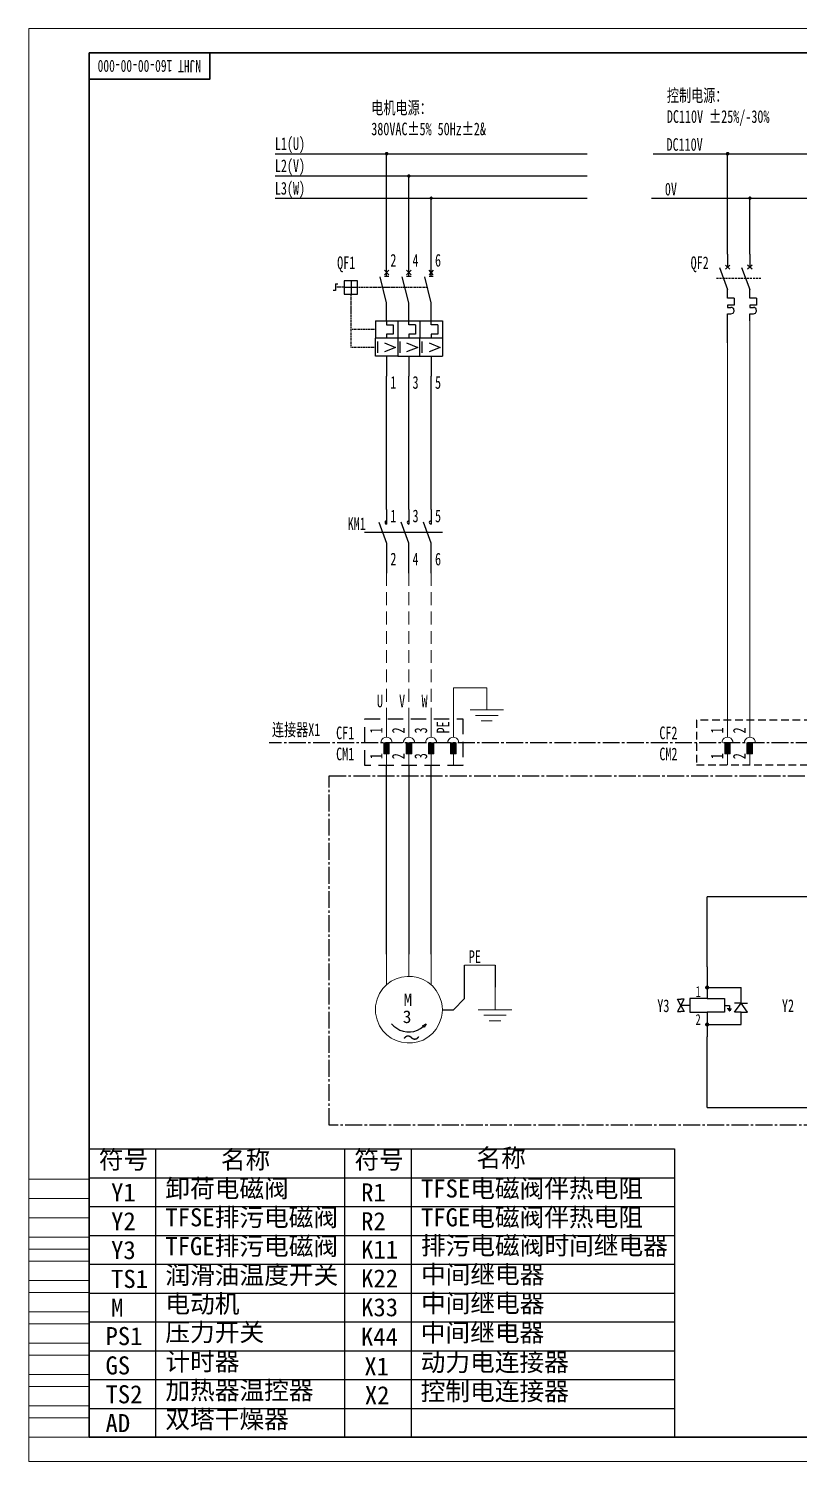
# Model space of a CAD drawing. Header units: millimetres. Extents: x 0 to 840, y 0 to 594.
# Drawn here: x 0 to 319, y 0 to 594 of the extents above; entities that cross this region are included whole.
import ezdxf
from ezdxf.enums import TextEntityAlignment as Align

# ---------------------------------------------------------------- set-up
doc = ezdxf.new("R2010")
doc.units = ezdxf.units.MM
doc.linetypes.add('CENTER1', pattern=[10, 7, -1, 1, -1])
doc.linetypes.add('HIDDEN', pattern=[9.525, 6.35, -3.175])
doc.layers.add('1', color=7, linetype='Continuous')
doc.styles.add('海泰汉字样式', font='仿宋_GB2312.ttf', dxfattribs={"width": 0.7})

# ---------------------------------------------------------------- blocks, each defined once
blk = doc.blocks.new('HTDrawingNo')
at = {"insert": (50, 578.5), "char_height": 5, "width": 50, "attachment_point": 5, "rotation": 180, "style": '海泰汉字样式'}
blk.add_mtext('NJHT 160-00-00-000', dxfattribs=at)
at = {"insert": (805, 22.15), "char_height": 5, "width": 50, "attachment_point": 5, "style": '海泰汉字样式'}
blk.add_mtext('NJHT 160-00-00-000', dxfattribs=at)
blk = doc.blocks.new('NJHT-A1')
at = {"color": 7, "linetype": 'Continuous', "lineweight": 18}
for p, q in [((0, 0), (0, 594)), ((840, 594), (0, 594)), ((25, 117), (0, 117)), ((25, 109), (0, 109)), ((25, 101), (0, 101)), ((25, 93), (0, 93)), ((25, 88), (0, 88)), ((25, 83), (0, 83)), ((25, 75), (0, 75)), ((25, 70), (0, 70)), ((25, 62), (0, 62)), ((25, 57), (0, 57)), ((25, 49), (0, 49)), ((25, 44), (0, 44)), ((25, 36), (0, 36)), ((25, 31), (0, 31)), ((25, 23), (0, 23)), ((25, 18), (0, 18)), ((0, 10), (25, 10)), ((840, 0), (0, 0))]:
    blk.add_line(p, q, dxfattribs=at)
at = {"color": 7, "linetype": 'Continuous', "lineweight": 35}
for p, q in [((830, 584), (25, 584)), ((25, 584), (25, 10)), ((25, 10), (830, 10))]:
    blk.add_line(p, q, dxfattribs=at)
blk.add_lwpolyline([(75, 584), (75, 573), (25, 573)], dxfattribs=at)
at = {"color": 2, "linetype": 'Continuous', "lineweight": 18, "style": '海泰汉字样式', "width": 0.6}
blk.add_attdef('5', text='', height=5, rotation=180, dxfattribs=at).set_placement((50, 578.5), align=Align.MIDDLE_CENTER)
at = {"color": 2, "linetype": 'Continuous', "lineweight": 18, "style": '海泰汉字样式'}
for tag, height, width, p in [('1', 5, 0.7, (805, 59.25)), ('2', 5, 0.7, (805, 51.75)), ('7', 5, 0.7, (755, 50.5)), ('12', 3.5, 0.7, (668, 34.5)), ('13', 3.5, 0.6, (682, 34.5)), ('20', 3.5, 0.7, (708, 34.5)), ('21', 3.5, 0.6, (722, 34.5)), ('3', 5, 0.6, (805, 38)), ('14', 3.5, 0.7, (668, 27.5)), ('15', 3.5, 0.6, (682, 27.5)), ('22', 3.5, 0.7, (708, 27.5)), ('23', 3.5, 0.6, (722, 27.5)), ('8', 3.5, 0.7, (762, 22.5)), ('9', 3.5, 0.7, (774, 22.5)), ('4', 5, 0.6, (805, 22.5)), ('16', 3.5, 0.7, (668, 20.5)), ('17', 3.5, 0.6, (682, 20.5)), ('24', 3.5, 0.7, (708, 20.5)), ('25', 3.5, 0.6, (722, 20.5)), ('18', 3.5, 0.7, (668, 13.5)), ('19', 3.5, 0.6, (682, 13.5)), ('26', 3.5, 0.7, (708, 13.5)), ('27', 3.5, 0.6, (722, 13.5)), ('11', 3.5, 0.7, (742.5, 13.5)), ('10', 3.5, 0.7, (767.5, 13.5)), ('6', 3.5, 0.7, (811.57, 13.5))]:
    blk.add_attdef(tag, text='', height=height, dxfattribs=dict(at, width=width)).set_placement(p, align=Align.MIDDLE_CENTER)
blk = doc.blocks.new('电磁阀')
at = {"color": 7, "ltscale": 0.416487}
blk.add_line((0, 0), (0, -30), dxfattribs=at)
blk.add_line((0, 0), (0, -30), dxfattribs=at)
at = {"color": 7, "ltscale": 0.007597}
for p, q in [((-1.4, -19.6), (-1.3, -19.1)), ((-1.4, -19.6), (-1.3, -19.1)), ((-1.3, -20.1), (-1.4, -19.6)), ((-1.3, -20.1), (-1.4, -19.6)), ((-1.3, -19.1), (-1, -18.6)), ((-1.3, -19.1), (-1, -18.6)), ((-1, -20.6), (-1.3, -20.1)), ((-1, -20.6), (-1.3, -20.1)), ((-1, -18.6), (-0.5, -18.3)), ((-1, -18.6), (-0.5, -18.3)), ((-0.5, -20.9), (-1, -20.6)), ((-0.5, -20.9), (-1, -20.6)), ((-0.5, -18.3), (0, -18.2)), ((-0.5, -18.3), (0, -18.2)), ((0, -21), (-0.5, -20.9)), ((0, -21), (-0.5, -20.9)), ((0, -18.2), (0.5, -18.3)), ((0, -18.2), (0.5, -18.3)), ((0.5, -20.9), (0, -21)), ((0.5, -20.9), (0, -21)), ((0.5, -18.3), (1, -18.6)), ((0.5, -18.3), (1, -18.6)), ((1, -20.6), (0.5, -20.9)), ((1, -20.6), (0.5, -20.9)), ((1, -18.6), (1.3, -19.1)), ((1, -18.6), (1.3, -19.1)), ((1.3, -20.1), (1, -20.6)), ((1.3, -20.1), (1, -20.6)), ((1.3, -19.1), (1.4, -19.6)), ((1.3, -19.1), (1.4, -19.6)), ((1.4, -19.6), (1.3, -20.1)), ((1.4, -19.6), (1.3, -20.1)), ((-1.4, -54.7), (-1.3, -54.2)), ((-1.4, -54.7), (-1.3, -54.2)), ((-1.3, -54.2), (-1, -53.7)), ((-1.3, -54.2), (-1, -53.7)), ((-1, -53.7), (-0.5, -53.4)), ((-1, -53.7), (-0.5, -53.4)), ((-0.5, -53.4), (0, -53.3)), ((-0.5, -53.4), (0, -53.3)), ((0, -53.3), (0.5, -53.4)), ((0, -53.3), (0.5, -53.4)), ((0.5, -53.4), (1, -53.7)), ((0.5, -53.4), (1, -53.7)), ((1, -53.7), (1.3, -54.2)), ((1, -53.7), (1.3, -54.2)), ((1.3, -54.2), (1.4, -54.7)), ((1.3, -54.2), (1.4, -54.7)), ((-1.3, -55.2), (-1.4, -54.7)), ((-1.3, -55.2), (-1.4, -54.7)), ((-1, -55.7), (-1.3, -55.2)), ((-1, -55.7), (-1.3, -55.2)), ((-0.5, -56), (-1, -55.7)), ((-0.5, -56), (-1, -55.7)), ((0, -56.1), (-0.5, -56)), ((0, -56.1), (-0.5, -56)), ((0.5, -56), (0, -56.1)), ((0.5, -56), (0, -56.1)), ((1, -55.7), (0.5, -56)), ((1, -55.7), (0.5, -56)), ((1.3, -55.2), (1, -55.7)), ((1.3, -55.2), (1, -55.7)), ((1.4, -54.7), (1.3, -55.2)), ((1.4, -54.7), (1.3, -55.2))]:
    blk.add_line(p, q, dxfattribs=at)
at = {"color": 7, "ltscale": 0.445714}
for p, q in [((0, -19.6), (32.1, -19.6)), ((0, -19.6), (32.1, -19.6)), ((0, -54.7), (32.1, -54.7)), ((0, -54.7), (32.1, -54.7))]:
    blk.add_line(p, q, dxfattribs=at)
at = {"color": 7, "ltscale": 0.204694}
blk.add_line((32.1, -34.3), (32.1, -19.6), dxfattribs=at)
blk.add_line((32.1, -34.3), (32.1, -19.6), dxfattribs=at)
at = {"color": 7, "ltscale": 0.092843}
for q in [(-28.2, -30.7), (-28.2, -30.7), (-28.2, -42.4), (-28.2, -42.4), (-21.8, -30.7), (-21.8, -30.7), (-21.8, -42.4), (-21.8, -42.4)]:
    blk.add_line((-25, -36.6), q, dxfattribs=at)
at = {"color": 7, "ltscale": 0.044268}
for p, q in [((-28.2, -30.7), (-25, -30.7)), ((-28.2, -30.7), (-25, -30.7)), ((-28.2, -42.4), (-25, -42.4)), ((-28.2, -42.4), (-25, -42.4))]:
    blk.add_line(p, q, dxfattribs=at)
at = {"color": 7, "ltscale": 0.044269}
for p, q in [((-21.8, -30.7), (-25, -30.7)), ((-21.8, -30.7), (-25, -30.7)), ((-21.8, -42.4), (-25, -42.4)), ((-21.8, -42.4), (-25, -42.4))]:
    blk.add_line(p, q, dxfattribs=at)
at = {"color": 7, "ltscale": 0.121009}
blk.add_line((-16.3, -36.6), (-25, -36.6), dxfattribs=at)
blk.add_line((-16.3, -36.6), (-25, -36.6), dxfattribs=at)
at = {"color": 7, "ltscale": 0.226511}
for p, q in [((0, -30), (-16.3, -30)), ((0, -30), (-16.3, -30)), ((0, -30), (16.3, -30)), ((-16.3, -43.1), (0, -43.1)), ((-16.3, -43.1), (0, -43.1)), ((16.3, -43.1), (0, -43.1)), ((16.3, -43.1), (0, -43.1))]:
    blk.add_line(p, q, dxfattribs=at)
at = {"color": 7, "ltscale": 0.18267}
for p, q in [((-16.3, -30), (-16.3, -43.1)), ((-16.3, -30), (-16.3, -43.1)), ((16.3, -30), (16.3, -43.1))]:
    blk.add_line(p, q, dxfattribs=at)
at = {"color": 7, "ltscale": 0.067085}
blk.add_line((16.3, -36.6), (21.1, -36.6), dxfattribs=at)
at = {"color": 7, "ltscale": 0.028234}
blk.add_line((21.1, -39.8), (19.1, -39.8), dxfattribs=at)
at = {"color": 7, "ltscale": 0.04459}
blk.add_line((21.1, -36.6), (21.1, -39.8), dxfattribs=at)
at = {"color": 7, "ltscale": 0.028235}
blk.add_line((21.1, -39.8), (23.2, -39.8), dxfattribs=at)
at = {"color": 7, "ltscale": 0.148438}
for p in [(26, -43.1), (26, -43.1), (38.1, -43.1), (38.1, -43.1)]:
    blk.add_line(p, (32.1, -34.3), dxfattribs=at)
at = {"color": 7, "ltscale": 0.083936}
for p, q in [((32.1, -34.3), (26, -34.3)), ((32.1, -34.3), (26, -34.3)), ((32.1, -34.3), (38.1, -34.3)), ((32.1, -34.3), (38.1, -34.3)), ((32.1, -43.1), (26, -43.1)), ((32.1, -43.1), (26, -43.1)), ((32.1, -43.1), (38.1, -43.1)), ((32.1, -43.1), (38.1, -43.1))]:
    blk.add_line(p, q, dxfattribs=at)
at = {"color": 7, "ltscale": 0.321499}
blk.add_line((0, -43.1), (0, -66.3), dxfattribs=at)
blk.add_line((0, -43.1), (0, -66.3), dxfattribs=at)
at = {"color": 7, "ltscale": 0.016336}
for q in [(20, -40.9), (22.3, -40.9)]:
    blk.add_line((21.1, -40.9), q, dxfattribs=at)
at = {"color": 7, "ltscale": 0.005879}
for q in [(20.7, -41.8), (21.6, -41.8)]:
    blk.add_line((21.1, -41.8), q, dxfattribs=at)
at = {"color": 7, "ltscale": 0.16075}
blk.add_line((32.1, -54.7), (32.1, -43.1), dxfattribs=at)
blk.add_line((32.1, -54.7), (32.1, -43.1), dxfattribs=at)
at = {"color": 7}
for centre in [(0, -19.6), (0, -54.7)]:
    blk.add_circle(centre, 1.4, dxfattribs=at)
for points in [[(1.3, -20.1), (-1.4, -19.6), (-1, -18.6), (-1.3, -19.1)], [(1.3, -20.1), (-1.4, -19.6), (-1, -18.6), (-1.3, -19.1)], [(1.3, -20.1), (-1, -20.6), (-1.4, -19.6), (-1.3, -20.1)], [(1.3, -20.1), (-1, -20.6), (-1.4, -19.6), (-1.3, -20.1)], [(1.3, -20.1), (-1, -18.6), (0, -18.2), (-0.5, -18.3)], [(1.3, -20.1), (-1, -18.6), (0, -18.2), (-0.5, -18.3)], [(1.3, -20.1), (0, -21), (-1, -20.6), (-0.5, -20.9)], [(1.3, -20.1), (0, -21), (-1, -20.6), (-0.5, -20.9)], [(1.3, -20.1), (0, -18.2), (1, -18.6), (0.5, -18.3)], [(1.3, -20.1), (0, -18.2), (1, -18.6), (0.5, -18.3)], [(1.3, -20.1), (1, -20.6), (0, -21), (0.5, -20.9)], [(1.3, -20.1), (1, -20.6), (0, -21), (0.5, -20.9)], [(1.3, -20.1), (1, -18.6), (1.4, -19.6), (1.3, -19.1)], [(1.3, -20.1), (1, -18.6), (1.4, -19.6), (1.3, -19.1)], [(1.3, -55.2), (-1.4, -54.7), (-1, -53.7), (-1.3, -54.2)], [(1.3, -55.2), (-1.4, -54.7), (-1, -53.7), (-1.3, -54.2)], [(1.3, -55.2), (-1, -53.7), (0, -53.3), (-0.5, -53.4)], [(1.3, -55.2), (-1, -53.7), (0, -53.3), (-0.5, -53.4)], [(1.3, -55.2), (0, -53.3), (1, -53.7), (0.5, -53.4)], [(1.3, -55.2), (0, -53.3), (1, -53.7), (0.5, -53.4)], [(1.3, -55.2), (1, -53.7), (1.4, -54.7), (1.3, -54.2)], [(1.3, -55.2), (1, -53.7), (1.4, -54.7), (1.3, -54.2)], [(1.3, -55.2), (-1, -55.7), (-1.4, -54.7), (-1.3, -55.2)], [(1.3, -55.2), (-1, -55.7), (-1.4, -54.7), (-1.3, -55.2)], [(1.3, -55.2), (0, -56.1), (-1, -55.7), (-0.5, -56)], [(1.3, -55.2), (0, -56.1), (-1, -55.7), (-0.5, -56)], [(1.3, -55.2), (1, -55.7), (0, -56.1), (0.5, -56)], [(1.3, -55.2), (1, -55.7), (0, -56.1), (0.5, -56)]]:
    blk.add_solid(points, dxfattribs=at)

msp = doc.modelspace()

# ---------------------------------------------------------------- hatches: boundary and pattern name
h = msp.add_hatch(color=0)
h.dxf.hatch_style = 2
h.paths.add_polyline_path([(147.64, 542.56), (148.18, 542.15), (147.51, 542.15)])
h = msp.add_hatch(color=0)
h.dxf.hatch_style = 2
h.paths.add_polyline_path([(147.51, 542.15), (148.18, 542.15), (147.64, 541.75)])
h = msp.add_hatch(color=0)
h.dxf.hatch_style = 2
h.paths.add_polyline_path([(147.91, 542.83), (148.32, 542.29), (147.64, 542.56)])
h = msp.add_hatch(color=0)
h.dxf.hatch_style = 2
h.paths.add_polyline_path([(148.32, 542.29), (147.64, 542.56), (148.18, 542.15)])
h = msp.add_hatch(color=0)
h.dxf.hatch_style = 2
h.paths.add_polyline_path([(147.64, 541.75), (148.18, 542.15), (147.91, 541.48)])
h = msp.add_hatch(color=0)
h.dxf.hatch_style = 2
h.paths.add_polyline_path([(148.32, 542.83), (148.32, 542.29), (147.91, 542.83)])
h = msp.add_hatch(color=0)
h.dxf.hatch_style = 2
h.paths.add_polyline_path([(148.18, 542.15), (147.91, 541.48), (148.32, 542.02)])
h = msp.add_hatch(color=0)
h.dxf.hatch_style = 2
h.paths.add_polyline_path([(147.91, 541.48), (148.32, 542.02), (148.32, 541.34)])
h = msp.add_hatch(color=0)
h.dxf.hatch_style = 2
h.paths.add_polyline_path([(148.99, 542.56), (148.32, 542.15), (148.72, 542.83)])
h = msp.add_hatch(color=0)
h.dxf.hatch_style = 2
h.paths.add_polyline_path([(148.32, 542.15), (148.72, 542.83), (148.32, 542.29)])
h = msp.add_hatch(color=0)
h.dxf.hatch_style = 2
h.paths.add_polyline_path([(148.72, 542.83), (148.32, 542.29), (148.32, 542.83)])
h = msp.add_hatch(color=0)
h.dxf.hatch_style = 2
h.paths.add_polyline_path([(148.45, 542.15), (148.99, 542.56), (148.32, 542.15)])
h = msp.add_hatch(color=0)
h.dxf.hatch_style = 2
h.paths.add_polyline_path([(148.32, 542.02), (148.99, 541.75), (148.32, 542.15)])
h = msp.add_hatch(color=0)
h.dxf.hatch_style = 2
h.paths.add_polyline_path([(148.99, 541.75), (148.32, 542.15), (148.99, 542.15)])
h = msp.add_hatch(color=0)
h.dxf.hatch_style = 2
h.paths.add_polyline_path([(148.32, 541.34), (148.32, 542.02), (148.72, 541.48)])
h = msp.add_hatch(color=0)
h.dxf.hatch_style = 2
h.paths.add_polyline_path([(148.72, 541.48), (148.32, 542.02), (148.99, 541.75)])
h = msp.add_hatch(color=0)
h.dxf.hatch_style = 2
h.paths.add_polyline_path([(148.99, 542.15), (148.45, 542.15), (148.99, 542.56)])
h = msp.add_hatch(color=0)
h.dxf.hatch_style = 2
h.paths.add_polyline_path([(288.92, 542.56), (289.46, 542.15), (288.78, 542.15)])
h = msp.add_hatch(color=0)
h.dxf.hatch_style = 2
h.paths.add_polyline_path([(288.78, 542.15), (289.46, 542.15), (288.92, 541.75)])
h = msp.add_hatch(color=0)
h.dxf.hatch_style = 2
h.paths.add_polyline_path([(289.19, 542.83), (289.59, 542.29), (288.92, 542.56)])
h = msp.add_hatch(color=0)
h.dxf.hatch_style = 2
h.paths.add_polyline_path([(289.59, 542.29), (288.92, 542.56), (289.46, 542.15)])
h = msp.add_hatch(color=0)
h.dxf.hatch_style = 2
h.paths.add_polyline_path([(288.92, 541.75), (289.46, 542.15), (289.19, 541.48)])
h = msp.add_hatch(color=0)
h.dxf.hatch_style = 2
h.paths.add_polyline_path([(289.59, 542.83), (289.59, 542.29), (289.19, 542.83)])
h = msp.add_hatch(color=0)
h.dxf.hatch_style = 2
h.paths.add_polyline_path([(289.46, 542.15), (289.19, 541.48), (289.59, 542.02)])
h = msp.add_hatch(color=0)
h.dxf.hatch_style = 2
h.paths.add_polyline_path([(289.19, 541.48), (289.59, 542.02), (289.59, 541.34)])
h = msp.add_hatch(color=0)
h.dxf.hatch_style = 2
h.paths.add_polyline_path([(289.73, 542.15), (290, 542.83), (289.59, 542.29)])
h = msp.add_hatch(color=0)
h.dxf.hatch_style = 2
h.paths.add_polyline_path([(290, 542.83), (289.59, 542.29), (289.59, 542.83)])
h = msp.add_hatch(color=0)
h.dxf.hatch_style = 2
h.paths.add_polyline_path([(289.59, 542.02), (290.27, 541.75), (289.73, 542.15)])
h = msp.add_hatch(color=0)
h.dxf.hatch_style = 2
h.paths.add_polyline_path([(289.59, 541.34), (289.59, 542.02), (290, 541.48)])
h = msp.add_hatch(color=0)
h.dxf.hatch_style = 2
h.paths.add_polyline_path([(290, 541.48), (289.59, 542.02), (290.27, 541.75)])
h = msp.add_hatch(color=0)
h.dxf.hatch_style = 2
h.paths.add_polyline_path([(290.27, 542.56), (289.73, 542.15), (290, 542.83)])
h = msp.add_hatch(color=0)
h.dxf.hatch_style = 2
h.paths.add_polyline_path([(290.27, 542.15), (289.73, 542.15), (290.27, 542.56)])
h = msp.add_hatch(color=0)
h.dxf.hatch_style = 2
h.paths.add_polyline_path([(290.27, 541.75), (289.73, 542.15), (290.27, 542.15)])
h = msp.add_hatch(color=0)
h.dxf.hatch_style = 2
h.paths.add_polyline_path([(157.09, 533.51), (157.5, 532.97), (156.82, 533.24)])
h = msp.add_hatch(color=0)
h.dxf.hatch_style = 2
h.paths.add_polyline_path([(156.82, 533.24), (157.5, 532.97), (156.82, 532.97)])
h = msp.add_hatch(color=0)
h.dxf.hatch_style = 2
h.paths.add_polyline_path([(156.82, 532.97), (157.5, 532.97), (156.82, 532.57)])
h = msp.add_hatch(color=0)
h.dxf.hatch_style = 2
h.paths.add_polyline_path([(157.5, 532.97), (156.82, 532.57), (157.5, 532.84)])
h = msp.add_hatch(color=0)
h.dxf.hatch_style = 2
h.paths.add_polyline_path([(156.82, 532.57), (157.5, 532.84), (157.09, 532.3)])
h = msp.add_hatch(color=0)
h.dxf.hatch_style = 2
h.paths.add_polyline_path([(157.5, 533.65), (157.5, 532.97), (157.09, 533.51)])
h = msp.add_hatch(color=0)
h.dxf.hatch_style = 2
h.paths.add_polyline_path([(157.09, 532.3), (157.5, 532.84), (157.5, 532.16)])
h = msp.add_hatch(color=0)
h.dxf.hatch_style = 2
h.paths.add_polyline_path([(157.9, 533.51), (157.63, 532.97), (157.5, 533.65)])
h = msp.add_hatch(color=0)
h.dxf.hatch_style = 2
h.paths.add_polyline_path([(157.63, 532.97), (157.5, 533.65), (157.5, 532.97)])
h = msp.add_hatch(color=0)
h.dxf.hatch_style = 2
h.paths.add_polyline_path([(157.5, 532.16), (157.5, 532.84), (157.9, 532.3)])
h = msp.add_hatch(color=0)
h.dxf.hatch_style = 2
h.paths.add_polyline_path([(157.5, 532.84), (157.9, 532.3), (157.63, 532.84)])
h = msp.add_hatch(color=0)
h.dxf.hatch_style = 2
h.paths.add_polyline_path([(158.17, 533.24), (157.63, 532.97), (157.9, 533.51)])
h = msp.add_hatch(color=0)
h.dxf.hatch_style = 2
h.paths.add_polyline_path([(158.31, 532.97), (157.63, 532.97), (158.17, 533.24)])
h = msp.add_hatch(color=0)
h.dxf.hatch_style = 2
h.paths.add_polyline_path([(158.17, 532.57), (157.63, 532.84), (158.31, 532.97)])
h = msp.add_hatch(color=0)
h.dxf.hatch_style = 2
h.paths.add_polyline_path([(157.63, 532.84), (158.31, 532.97), (157.63, 532.97)])
h = msp.add_hatch(color=0)
h.dxf.hatch_style = 2
h.paths.add_polyline_path([(157.9, 532.3), (157.63, 532.84), (158.17, 532.57)])
h = msp.add_hatch(color=0)
h.dxf.hatch_style = 2
h.paths.add_polyline_path([(166.14, 524.06), (166.68, 523.79), (166, 523.66)])
h = msp.add_hatch(color=0)
h.dxf.hatch_style = 2
h.paths.add_polyline_path([(166.68, 523.79), (166, 523.66), (166.68, 523.66)])
h = msp.add_hatch(color=0)
h.dxf.hatch_style = 2
h.paths.add_polyline_path([(166, 523.66), (166.68, 523.66), (166.14, 523.39)])
h = msp.add_hatch(color=0)
h.dxf.hatch_style = 2
h.paths.add_polyline_path([(166.41, 524.33), (166.68, 523.79), (166.14, 524.06)])
h = msp.add_hatch(color=0)
h.dxf.hatch_style = 2
h.paths.add_polyline_path([(166.14, 523.39), (166.68, 523.66), (166.41, 523.12)])
h = msp.add_hatch(color=0)
h.dxf.hatch_style = 2
h.paths.add_polyline_path([(166.81, 524.47), (166.81, 523.79), (166.41, 524.33)])
h = msp.add_hatch(color=0)
h.dxf.hatch_style = 2
h.paths.add_polyline_path([(166.81, 523.79), (166.41, 524.33), (166.68, 523.79)])
h = msp.add_hatch(color=0)
h.dxf.hatch_style = 2
h.paths.add_polyline_path([(166.41, 523.12), (166.68, 523.66), (166.81, 522.98)])
h = msp.add_hatch(color=0)
h.dxf.hatch_style = 2
h.paths.add_polyline_path([(166.68, 523.66), (166.81, 522.98), (166.81, 523.66)])
h = msp.add_hatch(color=0)
h.dxf.hatch_style = 2
h.paths.add_polyline_path([(167.08, 524.33), (166.81, 523.79), (166.81, 524.47)])
h = msp.add_hatch(color=0)
h.dxf.hatch_style = 2
h.paths.add_polyline_path([(167.35, 524.06), (166.81, 523.79), (167.08, 524.33)])
h = msp.add_hatch(color=0)
h.dxf.hatch_style = 2
h.paths.add_polyline_path([(167.49, 523.66), (166.81, 523.66), (167.35, 524.06)])
h = msp.add_hatch(color=0)
h.dxf.hatch_style = 2
h.paths.add_polyline_path([(166.81, 523.66), (167.35, 524.06), (166.81, 523.79)])
h = msp.add_hatch(color=0)
h.dxf.hatch_style = 2
h.paths.add_polyline_path([(166.81, 522.98), (166.81, 523.66), (167.08, 523.12)])
h = msp.add_hatch(color=0)
h.dxf.hatch_style = 2
h.paths.add_polyline_path([(167.08, 523.12), (166.81, 523.66), (167.35, 523.39)])
h = msp.add_hatch(color=0)
h.dxf.hatch_style = 2
h.paths.add_polyline_path([(167.35, 523.39), (166.81, 523.66), (167.49, 523.66)])
h = msp.add_hatch(color=0)
h.dxf.hatch_style = 2
h.paths.add_polyline_path([(298.23, 524.06), (298.77, 523.79), (298.1, 523.66)])
h = msp.add_hatch(color=0)
h.dxf.hatch_style = 2
h.paths.add_polyline_path([(298.77, 523.79), (298.1, 523.66), (298.77, 523.66)])
h = msp.add_hatch(color=0)
h.dxf.hatch_style = 2
h.paths.add_polyline_path([(298.1, 523.66), (298.77, 523.66), (298.23, 523.39)])
h = msp.add_hatch(color=0)
h.dxf.hatch_style = 2
h.paths.add_polyline_path([(298.5, 524.33), (298.77, 523.79), (298.23, 524.06)])
h = msp.add_hatch(color=0)
h.dxf.hatch_style = 2
h.paths.add_polyline_path([(298.23, 523.39), (298.77, 523.66), (298.5, 523.12)])
h = msp.add_hatch(color=0)
h.dxf.hatch_style = 2
h.paths.add_polyline_path([(298.77, 524.47), (298.77, 523.79), (298.5, 524.33)])
h = msp.add_hatch(color=0)
h.dxf.hatch_style = 2
h.paths.add_polyline_path([(298.5, 523.12), (298.77, 523.66), (298.77, 522.98)])
h = msp.add_hatch(color=0)
h.dxf.hatch_style = 2
h.paths.add_polyline_path([(299.18, 524.33), (298.91, 523.79), (298.77, 524.47)])
h = msp.add_hatch(color=0)
h.dxf.hatch_style = 2
h.paths.add_polyline_path([(298.91, 523.79), (298.77, 524.47), (298.77, 523.79)])
h = msp.add_hatch(color=0)
h.dxf.hatch_style = 2
h.paths.add_polyline_path([(298.77, 522.98), (298.77, 523.66), (299.18, 523.12)])
h = msp.add_hatch(color=0)
h.dxf.hatch_style = 2
h.paths.add_polyline_path([(298.77, 523.66), (299.18, 523.12), (298.91, 523.66)])
h = msp.add_hatch(color=0)
h.dxf.hatch_style = 2
h.paths.add_polyline_path([(299.45, 524.06), (298.91, 523.79), (299.18, 524.33)])
h = msp.add_hatch(color=0)
h.dxf.hatch_style = 2
h.paths.add_polyline_path([(299.58, 523.66), (298.91, 523.66), (299.45, 524.06)])
h = msp.add_hatch(color=0)
h.dxf.hatch_style = 2
h.paths.add_polyline_path([(298.91, 523.66), (299.45, 524.06), (298.91, 523.79)])
h = msp.add_hatch(color=0)
h.dxf.hatch_style = 2
h.paths.add_polyline_path([(299.18, 523.12), (298.91, 523.66), (299.45, 523.39)])
h = msp.add_hatch(color=0)
h.dxf.hatch_style = 2
h.paths.add_polyline_path([(299.45, 523.39), (298.91, 523.66), (299.58, 523.66)])
h = msp.add_hatch(color=0)
h.dxf.hatch_style = 2
h.paths.add_polyline_path([(147.1, 297.94), (147.1, 293.35), (149.4, 293.35)])
h = msp.add_hatch(color=0)
h.dxf.hatch_style = 2
h.paths.add_polyline_path([(147.1, 297.94), (149.4, 297.94), (149.4, 293.35)])
h = msp.add_hatch(color=0)
h.dxf.hatch_style = 2
h.paths.add_polyline_path([(156.42, 297.94), (156.42, 293.35), (158.71, 293.35)])
h = msp.add_hatch(color=0)
h.dxf.hatch_style = 2
h.paths.add_polyline_path([(156.42, 297.94), (158.71, 297.94), (158.71, 293.35)])
h = msp.add_hatch(color=0)
h.dxf.hatch_style = 2
h.paths.add_polyline_path([(165.6, 297.94), (165.6, 293.35), (167.89, 293.35)])
h = msp.add_hatch(color=0)
h.dxf.hatch_style = 2
h.paths.add_polyline_path([(165.6, 297.94), (167.89, 297.94), (167.89, 293.35)])
h = msp.add_hatch(color=0)
h.dxf.hatch_style = 2
h.paths.add_polyline_path([(174.78, 297.94), (174.78, 293.35), (177.07, 293.35)])
h = msp.add_hatch(color=0)
h.dxf.hatch_style = 2
h.paths.add_polyline_path([(174.78, 297.94), (177.07, 297.94), (177.07, 293.35)])
h = msp.add_hatch(color=0)
h.dxf.hatch_style = 2
h.paths.add_polyline_path([(288.38, 297.94), (288.38, 293.35), (290.67, 293.35)])
h = msp.add_hatch(color=0)
h.dxf.hatch_style = 2
h.paths.add_polyline_path([(288.38, 297.94), (290.67, 297.94), (290.67, 293.35)])
h = msp.add_hatch(color=0)
h.dxf.hatch_style = 2
h.paths.add_polyline_path([(297.56, 297.94), (297.56, 293.35), (299.85, 293.35)])
h = msp.add_hatch(color=0)
h.dxf.hatch_style = 2
h.paths.add_polyline_path([(297.56, 297.94), (299.85, 297.94), (299.85, 293.35)])

# ---------------------------------------------------------------- linework, layer by layer
at = {"linetype": 'CENTER1'}
msp.add_line((714.82, 297.94), (99.69, 297.94), dxfattribs=at)
at = {"ltscale": 0.5}
for p, q in [((333.25, 234.11), (281.11, 234.11)), ((281.11, 205.02), (281.11, 234.11)), ((281.11, 146.68), (281.11, 176.02)), ((281.11, 146.68), (474.04, 146.68))]:
    msp.add_line(p, q, dxfattribs=at)
for p, q in [((25, 129.57), (199.69, 129.57)), ((25, 129.57), (25, 10)), ((52.59, 129.57), (52.59, 10)), ((130.9, 129.57), (267.53, 129.57)), ((130.9, 129.57), (130.9, 10)), ((158.48, 129.57), (158.48, 10)), ((267.53, 129.57), (267.53, 10)), ((25, 117.61), (199.69, 117.61)), ((25, 117.61), (199.69, 117.61)), ((130.9, 117.61), (236.79, 117.61)), ((130.9, 117.61), (267.53, 117.61)), ((25, 105.66), (199.69, 105.66)), ((25, 105.66), (199.69, 105.66)), ((130.9, 105.66), (267.53, 105.66)), ((130.9, 105.66), (267.53, 105.66)), ((25, 93.7), (199.69, 93.7)), ((25, 93.7), (199.69, 93.7)), ((130.9, 93.7), (236.79, 93.7)), ((161.63, 93.7), (267.53, 93.7)), ((25, 81.74), (199.69, 81.74)), ((25, 81.74), (199.69, 81.74)), ((130.9, 81.74), (236.79, 81.74)), ((161.63, 81.74), (267.53, 81.74)), ((25, 69.78), (199.69, 69.78)), ((25, 69.78), (199.69, 69.78)), ((130.9, 69.78), (236.79, 69.78)), ((161.63, 69.78), (267.53, 69.78)), ((25, 57.83), (199.69, 57.83)), ((25, 57.83), (199.69, 57.83)), ((130.9, 57.83), (236.79, 57.83)), ((161.63, 57.83), (267.53, 57.83)), ((25, 45.87), (199.69, 45.87)), ((25, 45.87), (199.69, 45.87)), ((130.9, 45.87), (267.53, 45.87)), ((130.9, 45.87), (267.53, 45.87)), ((25, 33.91), (199.69, 33.91)), ((25, 33.91), (199.69, 33.91)), ((130.9, 33.91), (267.53, 33.91)), ((130.9, 33.91), (267.53, 33.91)), ((25, 21.96), (199.69, 21.96)), ((25, 21.96), (199.69, 21.96)), ((25, 21.96), (199.69, 21.96)), ((130.9, 21.96), (267.53, 21.96)), ((130.9, 21.96), (267.53, 21.96)), ((130.9, 21.96), (267.53, 21.96)), ((25, 10), (199.69, 10)), ((25, 10), (199.69, 10)), ((25, 10), (199.69, 10)), ((25, 10), (267.53, 10)), ((130.9, 10), (267.53, 10)), ((130.9, 10), (267.53, 10)), ((130.9, 10), (267.53, 10)), ((130.9, 10), (267.53, 10))]:
    msp.add_line(p, q)
at = {"linetype": 'HIDDEN'}
msp.add_lwpolyline([(139.29, 307.87), (179.87, 307.87), (179.87, 288.51), (139.29, 288.51)], close=True, dxfattribs=at)
at = {"linetype": 'HIDDEN', "ltscale": 0.5}
msp.add_lwpolyline([(276.76, 288.76), (686.38, 288.76), (686.38, 307.25), (276.76, 307.25)], close=True, dxfattribs=at)
at = {"linetype": 'CENTER1'}
msp.add_lwpolyline([(124.52, 284.15), (688.18, 284.15), (688.18, 139.43), (124.52, 139.43)], close=True, dxfattribs=at)
at = {"layer": '1', "color": 0, "lineweight": 25}
for points in [[(102.15, 542.15), (148.32, 542.15)], [(148.32, 495.98), (148.32, 542.15)], [(148.32, 542.15), (194.49, 542.15)], [(194.49, 542.15), (231.34, 542.15)], [(258.68, 542.15), (300.26, 542.15)], [(289.59, 500.57), (289.59, 542.15)], [(296.88, 542.15), (390.3, 542.15)], [(102.15, 532.97), (157.5, 532.97)], [(157.5, 495.98), (157.5, 532.97)], [(157.5, 532.97), (208.26, 532.97)], [(208.26, 532.97), (231.34, 532.97)], [(102.15, 523.66), (166.81, 523.66)], [(166.81, 495.98), (166.81, 523.66)], [(166.81, 523.66), (231.34, 523.66)], [(258, 523.66), (399.48, 523.66)], [(298.77, 500.57), (298.77, 523.66)], [(289.59, 500.57), (289.59, 495.04)], [(298.77, 500.57), (298.77, 495.04)], [(149.26, 491.93), (147.37, 493.82)], [(149.26, 493.82), (147.37, 491.93)], [(148.32, 491.39), (148.32, 495.98)], [(158.44, 493.82), (156.55, 491.93)], [(158.44, 491.93), (156.55, 493.82)], [(157.5, 491.39), (157.5, 495.98)], [(167.62, 493.82), (165.87, 491.93)], [(167.62, 491.93), (165.87, 493.82)], [(166.81, 491.39), (166.81, 495.98)], [(286.22, 495.04), (289.59, 485.86)], [(290.54, 495.98), (288.65, 494.23)], [(290.54, 494.23), (288.65, 495.98)], [(295.4, 495.04), (298.77, 485.86)], [(299.72, 495.98), (297.83, 494.23)], [(299.72, 494.23), (297.83, 495.98)], [(127.12, 488.15), (127.12, 485.45)], [(127.12, 488.15), (128.07, 488.15)], [(130.77, 489.5), (130.77, 483.97)], [(136.3, 489.5), (130.77, 489.5)], [(133.6, 489.5), (133.6, 483.97)], [(136.3, 483.97), (136.3, 489.5)], [(148.32, 480.32), (145.62, 491.12)], [(147.37, 491.39), (149.26, 491.39)], [(157.5, 480.32), (154.8, 491.12)], [(156.55, 491.39), (158.44, 491.39)], [(166.81, 480.32), (164.11, 491.12)], [(165.87, 491.39), (167.62, 491.39)], [(285.81, 490.45), (285, 490.45)], [(287.03, 490.45), (286.22, 490.45)], [(288.38, 490.45), (287.43, 490.45)], [(289.59, 490.45), (288.78, 490.45)], [(290.81, 490.45), (290, 490.45)], [(292.16, 490.45), (291.21, 490.45)], [(293.37, 490.45), (292.56, 490.45)], [(294.59, 490.45), (293.78, 490.45)], [(295.94, 490.45), (294.99, 490.45)], [(297.15, 490.45), (296.34, 490.45)], [(298.37, 490.45), (297.56, 490.45)], [(299.58, 490.45), (298.77, 490.45)], [(300.93, 490.45), (300.12, 490.45)], [(302.15, 490.45), (301.34, 490.45)], [(303.36, 490.45), (302.55, 490.45)], [(127.12, 485.45), (126.18, 485.45)], [(127.53, 486.8), (127.12, 486.8)], [(128.2, 486.8), (127.8, 486.8)], [(128.88, 486.8), (128.34, 486.8)], [(129.42, 486.8), (129.01, 486.8)], [(130.09, 486.8), (129.69, 486.8)], [(130.77, 486.8), (130.23, 486.8)], [(130.77, 486.8), (136.3, 486.8)], [(130.77, 483.97), (136.3, 483.97)], [(133.6, 483.7), (133.6, 483.97)], [(133.6, 483.16), (133.6, 483.56)], [(133.6, 482.48), (133.6, 482.89)], [(133.6, 481.81), (133.6, 482.35)], [(133.6, 481.27), (133.6, 481.67)], [(136.3, 486.8), (136.71, 486.8)], [(136.98, 486.8), (137.38, 486.8)], [(137.65, 486.8), (138.06, 486.8)], [(138.19, 486.8), (138.6, 486.8)], [(138.87, 486.8), (139.27, 486.8)], [(139.54, 486.8), (139.95, 486.8)], [(140.08, 486.8), (140.49, 486.8)], [(140.76, 486.8), (141.16, 486.8)], [(141.43, 486.8), (141.84, 486.8)], [(141.97, 486.8), (142.38, 486.8)], [(142.65, 486.8), (143.05, 486.8)], [(143.19, 486.8), (143.73, 486.8)], [(143.86, 486.8), (144.27, 486.8)], [(144.54, 486.8), (144.94, 486.8)], [(145.08, 486.8), (145.62, 486.8)], [(145.75, 486.8), (146.16, 486.8)], [(146.43, 486.8), (146.83, 486.8)], [(146.97, 486.8), (147.51, 486.8)], [(147.64, 486.8), (148.05, 486.8)], [(148.32, 486.8), (148.72, 486.8)], [(148.86, 486.8), (149.4, 486.8)], [(149.53, 486.8), (149.94, 486.8)], [(150.21, 486.8), (150.61, 486.8)], [(150.75, 486.8), (151.29, 486.8)], [(151.42, 486.8), (151.83, 486.8)], [(152.1, 486.8), (152.5, 486.8)], [(152.64, 486.8), (153.04, 486.8)], [(153.31, 486.8), (153.72, 486.8)], [(153.99, 486.8), (154.39, 486.8)], [(154.53, 486.8), (154.93, 486.8)], [(155.2, 486.8), (155.61, 486.8)], [(155.88, 486.8), (156.28, 486.8)], [(156.42, 486.8), (156.82, 486.8)], [(157.09, 486.8), (157.5, 486.8)], [(157.77, 486.8), (158.17, 486.8)], [(158.31, 486.8), (158.71, 486.8)], [(158.98, 486.8), (159.39, 486.8)], [(159.66, 486.8), (160.06, 486.8)], [(160.2, 486.8), (160.6, 486.8)], [(160.87, 486.8), (161.28, 486.8)], [(161.55, 486.8), (161.95, 486.8)], [(162.09, 486.8), (162.49, 486.8)], [(162.76, 486.8), (163.17, 486.8)], [(163.44, 486.8), (163.84, 486.8)], [(163.98, 486.8), (164.38, 486.8)], [(164.65, 486.8), (165.06, 486.8)], [(292.29, 482.21), (289.59, 482.21), (289.59, 485.86)], [(292.29, 482.21), (292.29, 479.38), (289.59, 479.38), (289.59, 478.43), (290.94, 478.43)], [(301.61, 482.21), (298.77, 482.21), (298.77, 485.86)], [(301.61, 482.21), (301.61, 479.38)], [(133.6, 480.59), (133.6, 481)], [(133.6, 479.92), (133.6, 480.46)], [(133.6, 479.38), (133.6, 479.78)], [(133.6, 478.7), (133.6, 479.11)], [(133.6, 478.03), (133.6, 478.57)], [(133.6, 477.49), (133.6, 477.89)], [(133.6, 476.81), (133.6, 477.22)], [(133.6, 476.14), (133.6, 476.68)], [(133.6, 475.6), (133.6, 476)], [(133.6, 474.92), (133.6, 475.33)], [(148.32, 472.9), (148.32, 480.32)], [(157.5, 472.9), (157.5, 480.32)], [(166.81, 472.9), (166.81, 480.32)], [(289.59, 472.9), (289.59, 475.73)], [(301.61, 479.38), (298.77, 479.38), (298.77, 478.43), (300.26, 478.43)], [(298.77, 472.9), (298.77, 475.73)], [(133.6, 474.38), (133.6, 474.79)], [(133.6, 473.71), (133.6, 474.11)], [(133.6, 473.03), (133.6, 473.44)], [(133.6, 472.49), (133.6, 472.9)], [(133.6, 471.82), (133.6, 472.22)], [(133.6, 471.14), (133.6, 471.55)], [(133.6, 470.6), (133.6, 471.01)], [(133.6, 469.93), (133.6, 470.33)], [(133.6, 469.25), (133.6, 469.66)], [(143.73, 472.9), (143.73, 465.61)], [(143.73, 472.9), (152.91, 472.9)], [(148.32, 472.9), (148.32, 471.14)], [(148.32, 471.14), (151.02, 471.14), (151.02, 467.36)], [(152.91, 472.9), (162.09, 472.9)], [(152.91, 472.9), (152.91, 465.61)], [(160.33, 471.14), (157.5, 471.14), (157.5, 472.9)], [(160.33, 471.14), (160.33, 467.36), (157.5, 467.36)], [(162.09, 472.9), (171.4, 472.9)], [(162.09, 472.9), (162.09, 465.61)], [(169.51, 471.14), (166.81, 471.14), (166.81, 472.9)], [(169.51, 471.14), (169.51, 467.36), (166.81, 467.36)], [(171.4, 472.9), (171.4, 458.18)], [(289.59, 463.72), (289.59, 472.9)], [(133.74, 469.25), (133.6, 469.25)], [(133.6, 468.71), (133.6, 469.12)], [(133.6, 468.04), (133.6, 468.44)], [(133.6, 467.36), (133.6, 467.77)], [(133.6, 466.82), (133.6, 467.23)], [(133.6, 466.15), (133.6, 466.55)], [(133.6, 465.47), (133.6, 465.88)], [(133.6, 464.93), (133.6, 465.34)], [(133.6, 464.26), (133.6, 464.66)], [(133.6, 463.58), (133.6, 463.99)], [(133.6, 463.04), (133.6, 463.45)], [(134.41, 469.25), (134.01, 469.25)], [(135.09, 469.25), (134.68, 469.25)], [(135.63, 469.25), (135.22, 469.25)], [(136.3, 469.25), (135.9, 469.25)], [(136.98, 469.25), (136.57, 469.25)], [(137.52, 469.25), (137.11, 469.25)], [(138.19, 469.25), (137.79, 469.25)], [(138.87, 469.25), (138.46, 469.25)], [(139.41, 469.25), (139, 469.25)], [(140.08, 469.25), (139.68, 469.25)], [(140.76, 469.25), (140.35, 469.25)], [(141.3, 469.25), (140.89, 469.25)], [(141.97, 469.25), (141.57, 469.25)], [(142.65, 469.25), (142.11, 469.25)], [(143.19, 469.25), (142.78, 469.25)], [(143.73, 469.25), (143.46, 469.25)], [(152.91, 465.61), (143.73, 465.61)], [(152.91, 458.18), (143.73, 458.18), (143.73, 465.61)], [(144.67, 459.53), (144.67, 464.26)], [(147.37, 463.72), (151.96, 461.83), (147.37, 460.07)], [(148.32, 467.36), (148.32, 465.61)], [(151.02, 467.36), (148.32, 467.36)], [(162.09, 465.61), (152.91, 465.61)], [(152.91, 465.61), (152.91, 458.18)], [(153.85, 459.53), (153.85, 464.26)], [(156.55, 463.72), (161.28, 461.83), (156.55, 460.07)], [(157.5, 467.36), (157.5, 465.61)], [(171.4, 465.61), (162.09, 465.61)], [(162.09, 458.18), (162.09, 465.61)], [(163.03, 459.53), (163.03, 464.26)], [(165.87, 463.72), (170.46, 461.83), (165.87, 460.07)], [(166.81, 467.36), (166.81, 465.61)], [(133.6, 462.37), (133.6, 462.77)], [(133.6, 461.83), (133.6, 462.1)], [(133.74, 461.83), (133.6, 461.83)], [(134.41, 461.83), (134.01, 461.83)], [(135.09, 461.83), (134.68, 461.83)], [(135.63, 461.83), (135.22, 461.83)], [(136.3, 461.83), (135.9, 461.83)], [(136.98, 461.83), (136.57, 461.83)], [(137.52, 461.83), (137.11, 461.83)], [(138.19, 461.83), (137.79, 461.83)], [(138.87, 461.83), (138.46, 461.83)], [(139.41, 461.83), (139, 461.83)], [(140.08, 461.83), (139.68, 461.83)], [(140.76, 461.83), (140.35, 461.83)], [(141.3, 461.83), (140.89, 461.83)], [(141.97, 461.83), (141.57, 461.83)], [(142.65, 461.83), (142.11, 461.83)], [(143.19, 461.83), (142.78, 461.83)], [(143.73, 461.83), (143.46, 461.83)], [(148.32, 458.18), (148.32, 449.95)], [(152.91, 458.18), (162.09, 458.18)], [(157.5, 458.18), (157.5, 449.95)], [(162.09, 458.18), (171.4, 458.18)], [(166.81, 458.18), (166.81, 449.95)], [(148.32, 394.6), (148.32, 449.95)], [(157.5, 394.6), (157.5, 449.95)], [(166.81, 394.6), (166.81, 449.95)], [(148.32, 394.6), (148.32, 388.52)], [(157.5, 394.6), (157.5, 388.52)], [(166.81, 394.6), (166.81, 388.52)], [(145.08, 389.33), (148.32, 380.69), (148.32, 368.27)], [(148.32, 389.87), (147.91, 389.87), (147.64, 389.6), (147.64, 389.2), (147.64, 388.93), (147.91, 388.66), (148.32, 388.52)], [(157.5, 368.27), (157.5, 380.69), (154.39, 389.33)], [(157.5, 389.87), (157.23, 389.87), (156.96, 389.6), (156.82, 389.2), (156.96, 388.93), (157.23, 388.66), (157.5, 388.52)], [(166.81, 368.27), (166.81, 380.69), (163.57, 389.33)], [(166.81, 389.87), (166.41, 389.87), (166.14, 389.6), (166, 389.2), (166.14, 388.93), (166.41, 388.66), (166.81, 388.52)], [(139.14, 385.28), (171.4, 385.28)], [(148.32, 210.32), (148.32, 288.76)], [(157.5, 288.76), (157.5, 210.32)], [(166.81, 210.32), (166.81, 288.76)], [(171.4, 187.24), (175.99, 187.24), (180.58, 191.83), (180.58, 205.73)], [(193.27, 205.73), (193.27, 196.55)], [(163.17, 180.62), (164.65, 181.43), (163.84, 179.95), (163.17, 180.62)]]:
    msp.add_lwpolyline(points, dxfattribs=at)
at = {"layer": '1', "color": 0, "lineweight": 9}
for points in [[(289.59, 473.44), (289.59, 307.25)], [(298.77, 473.44), (298.77, 307.25)], [(148.32, 368.27), (148.32, 363.01)], [(157.5, 368.27), (157.5, 363.01)], [(166.81, 368.27), (166.81, 363.01)], [(148.32, 360.31), (148.32, 354.91)], [(157.5, 360.31), (157.5, 354.91)], [(166.81, 360.31), (166.81, 354.91)], [(148.32, 352.34), (148.32, 346.94)], [(157.5, 352.34), (157.5, 346.94)], [(166.81, 352.34), (166.81, 346.94)], [(148.32, 344.24), (148.32, 338.98)], [(157.5, 344.24), (157.5, 338.98)], [(166.81, 344.24), (166.81, 338.98)], [(148.32, 336.28), (148.32, 331.01)], [(157.5, 336.28), (157.5, 331.01)], [(166.81, 336.28), (166.81, 331.01)], [(148.32, 328.31), (148.32, 323.05)], [(157.5, 328.31), (157.5, 323.05)], [(166.81, 328.31), (166.81, 323.05)], [(148.32, 320.35), (148.32, 314.95)], [(157.5, 320.35), (157.5, 314.95)], [(166.81, 320.35), (166.81, 314.95)], [(175.99, 307.25), (175.99, 320.75)], [(175.99, 320.75), (189.76, 320.75)], [(148.32, 312.38), (148.32, 307.25)], [(157.5, 312.38), (157.5, 307.25)], [(166.81, 312.38), (166.81, 307.25)], [(180.58, 205.73), (193.27, 205.73)]]:
    msp.add_lwpolyline(points, dxfattribs=at)
at = {"layer": '1', "color": 0, "lineweight": 18}
for points in [[(189.76, 320.75), (189.76, 311.57)], [(182.88, 311.57), (196.78, 311.57)], [(185.17, 309.28), (194.49, 309.28)], [(148.32, 307.25), (148.32, 300.23)], [(157.5, 307.25), (157.5, 300.23)], [(166.81, 307.25), (166.81, 300.23)], [(175.99, 307.25), (175.99, 300.23)], [(187.47, 306.98), (192.06, 306.98)], [(289.59, 307.25), (289.59, 300.23)], [(298.77, 307.25), (298.77, 300.23)], [(149.4, 293.35), (149.4, 297.94), (147.1, 297.94), (147.1, 293.35), (149.4, 293.35)], [(158.71, 293.35), (158.71, 297.94), (156.42, 297.94), (156.42, 293.35), (158.71, 293.35)], [(167.89, 293.35), (167.89, 297.94), (165.6, 297.94), (165.6, 293.35), (167.89, 293.35)], [(177.07, 293.35), (177.07, 297.94), (174.78, 297.94), (174.78, 293.35), (177.07, 293.35)], [(290.67, 293.35), (290.67, 297.94), (288.38, 297.94), (288.38, 293.35), (290.67, 293.35)], [(299.85, 293.35), (299.85, 297.94), (297.56, 297.94), (297.56, 293.35), (299.85, 293.35)], [(148.32, 293.35), (148.32, 288.76)], [(157.5, 293.35), (157.5, 288.76)], [(166.81, 293.35), (166.81, 288.76)], [(175.99, 293.35), (175.99, 288.76)], [(289.59, 293.35), (289.59, 288.76)], [(298.77, 293.35), (298.77, 288.76)], [(148.32, 210.32), (148.32, 197.63)], [(157.5, 210.32), (157.5, 201.14)], [(166.81, 210.32), (166.81, 197.63)], [(193.27, 196.55), (193.27, 187.24)], [(186.25, 187.24), (200.16, 187.24)], [(188.55, 184.94), (197.86, 184.94)], [(190.84, 182.65), (195.57, 182.65)]]:
    msp.add_lwpolyline(points, dxfattribs=at)
at = {"layer": '1', "color": 0, "lineweight": 25}
for points in [[(289.59, 475.73), (289.59, 475.73), (290.94, 475.73), (290.94, 475.73), (292.56, 475.73), (292.83, 477.89), (291.35, 478.43), (291.35, 478.43), (290.94, 478.43), (290.94, 478.43)], [(298.77, 475.73), (298.77, 475.73), (300.26, 475.73), (300.26, 475.73), (301.74, 475.73), (302.01, 477.89), (300.66, 478.43), (300.66, 478.43), (300.26, 478.43), (300.26, 478.43)], [(150.34, 181.43), (150.34, 181.43), (151.29, 180.49), (151.29, 180.49), (154.26, 177.65), (158.98, 177.25), (162.36, 179.41), (162.36, 179.41), (163.44, 180.22), (163.44, 180.22)]]:
    msp.add_open_spline(points, degree=3, knots=[0, 0, 0, 0, 1, 1, 1, 2, 2, 2, 3, 3, 3, 3], dxfattribs=at)
at = {"layer": '1', "color": 0, "lineweight": 18}
for points, knots in [([(150.61, 297.94), (150.61, 297.94), (150.48, 298.61), (150.48, 298.61), (149.8, 300.77), (146.7, 300.77), (146.02, 298.61), (146.02, 298.61), (146.02, 297.94), (146.02, 297.94)], [0, 0, 0, 0, 1, 1, 1, 2, 2, 2, 3, 3, 3, 3]), ([(159.79, 297.94), (159.79, 297.94), (159.79, 298.61), (159.79, 298.61), (159.12, 300.77), (155.88, 300.77), (155.34, 298.61), (155.34, 298.61), (155.2, 297.94), (155.2, 297.94)], [0, 0, 0, 0, 1, 1, 1, 2, 2, 2, 3, 3, 3, 3]), ([(169.11, 297.94), (169.11, 297.94), (168.97, 298.61), (168.97, 298.61), (168.3, 300.77), (165.19, 300.77), (164.52, 298.61), (164.52, 298.61), (164.38, 297.94), (164.38, 297.94)], [0, 0, 0, 0, 1, 1, 1, 2, 2, 2, 3, 3, 3, 3]), ([(178.29, 297.94), (178.29, 297.94), (178.15, 298.61), (178.15, 298.61), (177.48, 300.77), (174.37, 300.77), (173.7, 298.61), (173.7, 298.61), (173.7, 297.94), (173.7, 297.94)], [0, 0, 0, 0, 1, 1, 1, 2, 2, 2, 3, 3, 3, 3]), ([(291.89, 297.94), (291.89, 297.94), (291.75, 298.61), (291.75, 298.61), (291.08, 300.77), (287.97, 300.77), (287.3, 298.61), (287.3, 298.61), (287.3, 297.94), (287.3, 297.94)], [0, 0, 0, 0, 1, 1, 1, 2, 2, 2, 3, 3, 3, 3]), ([(301.07, 297.94), (301.07, 297.94), (301.07, 298.61), (301.07, 298.61), (300.39, 300.77), (297.29, 300.77), (296.61, 298.61), (296.61, 298.61), (296.48, 297.94), (296.48, 297.94)], [0, 0, 0, 0, 1, 1, 1, 2, 2, 2, 3, 3, 3, 3]), ([(171.4, 187.24), (171.4, 187.24), (171.27, 188.86), (171.27, 188.86), (171.27, 188.86), (171, 190.34), (171, 190.34), (167.22, 205.46), (145.89, 204.25), (143.73, 188.86), (143.73, 188.86), (143.73, 187.24), (143.73, 187.24), (143.73, 187.24), (143.73, 185.75), (143.73, 185.75), (145.89, 170.23), (167.22, 169.01), (171, 184.13), (171, 184.13), (171.27, 185.75), (171.27, 185.75), (171.27, 185.75), (171.4, 187.24), (171.4, 187.24)], [0, 0, 0, 0, 1, 1, 1, 2, 2, 2, 3, 3, 3, 4, 4, 4, 5, 5, 5, 6, 6, 6, 7, 7, 7, 8, 8, 8, 8])]:
    msp.add_open_spline(points, degree=3, knots=knots, dxfattribs=at)

# ---------------------------------------------------------------- block references
for name in ['NJHT-A1', 'HTDrawingNo']:
    msp.add_blockref(name, (0, 0))
at = {"xscale": 0.4375, "yscale": 0.4375, "zscale": 0.4375}
msp.add_blockref('电磁阀', (281.11, 205.02), dxfattribs=at)

# ---------------------------------------------------------------- texts
at = {"attachment_point": 1, "style": '海泰汉字样式'}
for s, width, insert, char_height in [('电机电源：\\P380VAC±5% 50Hz±2&', 68.8745, (141.95, 563.81), 5.25), ('{\\fSimSun|b0|i0|c134|p2;控制电源：\\P}DC110V ±25%/-30%', 81.5586, (264.43, 568.94), 5.25), ('L1(U)', 8.3197, (102.01, 548.95), 5.25), ('DC110V', 9.6815, (264.27, 548.6), 5.25), ('L2(V)', 8.3197, (102.01, 539.77), 5.25), ('L3(W)', 8.3197, (102.01, 530.45), 5.25), ('0V', 9.6815, (263.59, 530.11), 5.25), ('QF1', 7.2528, (127.82, 499.57), 5.25), ('2', 3.1931, (149.86, 500.59), 5.25), ('4', 3.1931, (159.04, 500.59), 5.25), ('6', 3.1931, (168.36, 500.59), 5.25), ('QF2', 7.2528, (274.27, 499.57), 5.25), ('1', 3.1931, (149.86, 449.95), 5.25), ('3', 3.1931, (159.04, 449.95), 5.25), ('5', 3.1931, (168.36, 449.95), 5.25), ('1', 3.1931, (149.86, 394.6), 5.25), ('3', 3.1931, (159.04, 394.6), 5.25), ('5', 3.1931, (168.36, 394.6), 5.25), ('KM1', 7.2528, (132.17, 391.36), 5.25), ('2', 3.1931, (149.86, 376.73), 5.25), ('4', 3.1931, (159.04, 376.73), 5.25), ('6', 3.1931, (168.36, 376.73), 5.25), ('U', 2.6346, (144.29, 317.9), 5.25), ('V', 2.6346, (153.47, 317.9), 5.25), ('W', 2.6346, (162.79, 317.9), 5.25), ('PE', 5.7655, (182.34, 211.89), 5.25), ('1', 3.0132, (276.31, 197.01), 4.5), ('{\\W1;M}', 8.1067, (155.33, 193.97), 5.25), ('Y3', 7.2528, (260.46, 191.52), 5.25), ('Y2', 7.2528, (312.1, 191.55), 5.25), ('{\\W1;3\\fSimSun|b0|i0|c134|p2;～}', 6.567, (155, 186.97), 5.25), ('2', 3.0132, (276.31, 185.44), 4.5)]:
    msp.add_mtext_dynamic_manual_height_columns(s, width=width, gutter_width=17.5, heights=[0], dxfattribs=dict(at, insert=insert, char_height=char_height))
at = {"color": 2, "char_height": 5.25, "attachment_point": 1, "style": '海泰汉字样式'}
for s, width, insert in [('{\\fSimSun|b0|i0|c134|p2;连接器}X1', 27.339, (100.8, 305.97)), ('{\\fSimSun|b0|i0|c134|p2;CF1}\\PCM1', 17.8215, (127.38, 304.66)), ('{\\fSimSun|b0|i0|c134|p2;CF2}\\PCM2', 17.8215, (261.31, 304.66))]:
    msp.add_mtext_dynamic_manual_height_columns(s, width=width, gutter_width=17.5, heights=[0], dxfattribs=dict(at, insert=insert))
at = {"char_height": 5.25, "attachment_point": 1, "rotation": 90, "style": '海泰汉字样式'}
for s, insert in [('1', (141.34, 301.8)), ('2', (150.52, 301.8)), ('3', (159.84, 301.8)), ('PE', (169.02, 301.8)), ('1', (282.62, 301.8)), ('2', (291.8, 301.8)), ('1', (141.34, 291.11)), ('2', (150.52, 291.11)), ('3', (159.84, 291.11)), ('1', (282.62, 291.11)), ('2', (291.8, 291.11))]:
    msp.add_mtext_dynamic_manual_height_columns(s, width=1.7657, gutter_width=17.5, heights=[0], dxfattribs=dict(at, insert=insert))
at = {"char_height": 7.5, "attachment_point": 1}
for s, insert, width in [('{\\fFangSong_GB2312|b0|i0|c134|p49;名称}', (185.53, 129.57), 60.6126), ('{\\fFangSong_GB2312|b0|i0|c134|p49;符号}', (29.06, 128.84), 60.6126), ('{\\fFangSong_GB2312|b0|i0|c134|p49;名称}', (79.63, 128.84), 60.6126), ('{\\fFangSong_GB2312|b0|i0|c134|p49;符号}', (134.96, 128.84), 60.6126), ('{\\fFangSong_GB2312|b0|i0|c134|p49;Y1}', (34.15, 115.26), 60.6126), ('{\\fFangSong_GB2312|b0|i0|c134|p49;卸荷电磁阀}', (56.64, 116.88), 60.6126), ('{\\fFangSong_GB2312|b0|i0|c134|p49;R1}', (137.74, 115.26), 60.6126), ('{\\fFangSong_GB2312|b0|i0|c134|p49;TFSE电磁阀伴热电阻}', (162.54, 116.88), 125.3883), ('{\\fFangSong_GB2312|b0|i0|c134|p49;Y2}', (34.15, 103.3), 60.6126), ('{\\fFangSong_GB2312|b0|i0|c134|p49;TFSE排污电磁阀}', (56.64, 104.93), 124.3597), ('{\\fFangSong_GB2312|b0|i0|c134|p49;R2}', (137.74, 103.3), 60.6126), ('{\\fFangSong_GB2312|b0|i0|c134|p49;TFGE电磁阀伴热电阻}', (162.54, 104.93), 119.8988), ('{\\fFangSong_GB2312|b0|i0|c134|p49;Y3}', (34.15, 91.35), 60.6126), ('{\\fFangSong_GB2312|b0|i0|c134|p49;TFGE排污电磁阀}', (56.64, 92.97), 93.5861), ('{\\fFangSong_GB2312|b0|i0|c134|p49;K11}', (137.74, 91.55), 60.6126), ('{\\fFangSong_GB2312|b0|i0|c134|p49;排污电磁阀时间继电器}', (162.54, 93.18), 117.6939), ('{\\fFangSong_GB2312|b0|i0|c134|p49;TS1}', (34.15, 79.39), 60.6126), ('{\\fFangSong_GB2312|b0|i0|c134|p49;润滑油温度开关}', (56.64, 81.01), 110.023), ('{\\fFangSong_GB2312|b0|i0|c134|p49;K22}', (137.74, 79.6), 60.6126), ('{\\fFangSong_GB2312|b0|i0|c134|p49;中间继电器}', (162.54, 81.22), 60.6126), ('{\\fFangSong_GB2312|b0|i0|c134|p49;M}', (34.15, 67.43), 60.6126), ('{\\fFangSong_GB2312|b0|i0|c134|p49;电动机}', (56.64, 69.06), 60.6126), ('{\\fFangSong_GB2312|b0|i0|c134|p49;K33}', (137.74, 67.64), 60.6126), ('{\\fFangSong_GB2312|b0|i0|c134|p49;中间继电器}', (162.54, 69.26), 60.6126), ('{\\fFangSong_GB2312|b0|i0|c134|p49;PS1}', (31.84, 55.68), 60.6126), ('{\\fFangSong_GB2312|b0|i0|c134|p49;压力开关}', (56.64, 57.3), 60.6126), ('{\\fFangSong_GB2312|b0|i0|c134|p49;K44}', (137.65, 55.4), 60.6126), ('{\\fFangSong_GB2312|b0|i0|c134|p49;中间继电器}', (162.46, 57.16), 60.6126), ('{\\fFangSong_GB2312|b0|i0|c134|p49;GS}', (31.84, 43.52), 60.6126), ('{\\fFangSong_GB2312|b0|i0|c134|p49;计时器}', (56.64, 45.14), 60.6126), ('{\\fFangSong_GB2312|b0|i0|c134|p49;X1}', (139.08, 43.12), 60.6126), ('{\\fFangSong_GB2312|b0|i0|c134|p49;动力电连接器}', (162.42, 44.86), 116.2607), ('{\\fFangSong_GB2312|b0|i0|c134|p49;TS2}', (31.84, 31.56), 60.6126), ('{\\fFangSong_GB2312|b0|i0|c134|p49;加热器温控器}', (56.64, 33.18), 92.4515), ('{\\fFangSong_GB2312|b0|i0|c134|p49;X2}', (139.28, 31.17), 60.6126), ('{\\fFangSong_GB2312|b0|i0|c134|p49;控制电连接器}', (162.42, 32.79), 116.2607), ('{\\fFangSong_GB2312|b0|i0|c134|p49;AD}', (31.84, 19.6), 60.6126), ('{\\fFangSong_GB2312|b0|i0|c134|p49;双塔干燥器}', (56.64, 21.23), 92.4515)]:
    msp.add_mtext(s, dxfattribs=dict(at, insert=insert, width=width))

doc.saveas('drawing.dxf')
